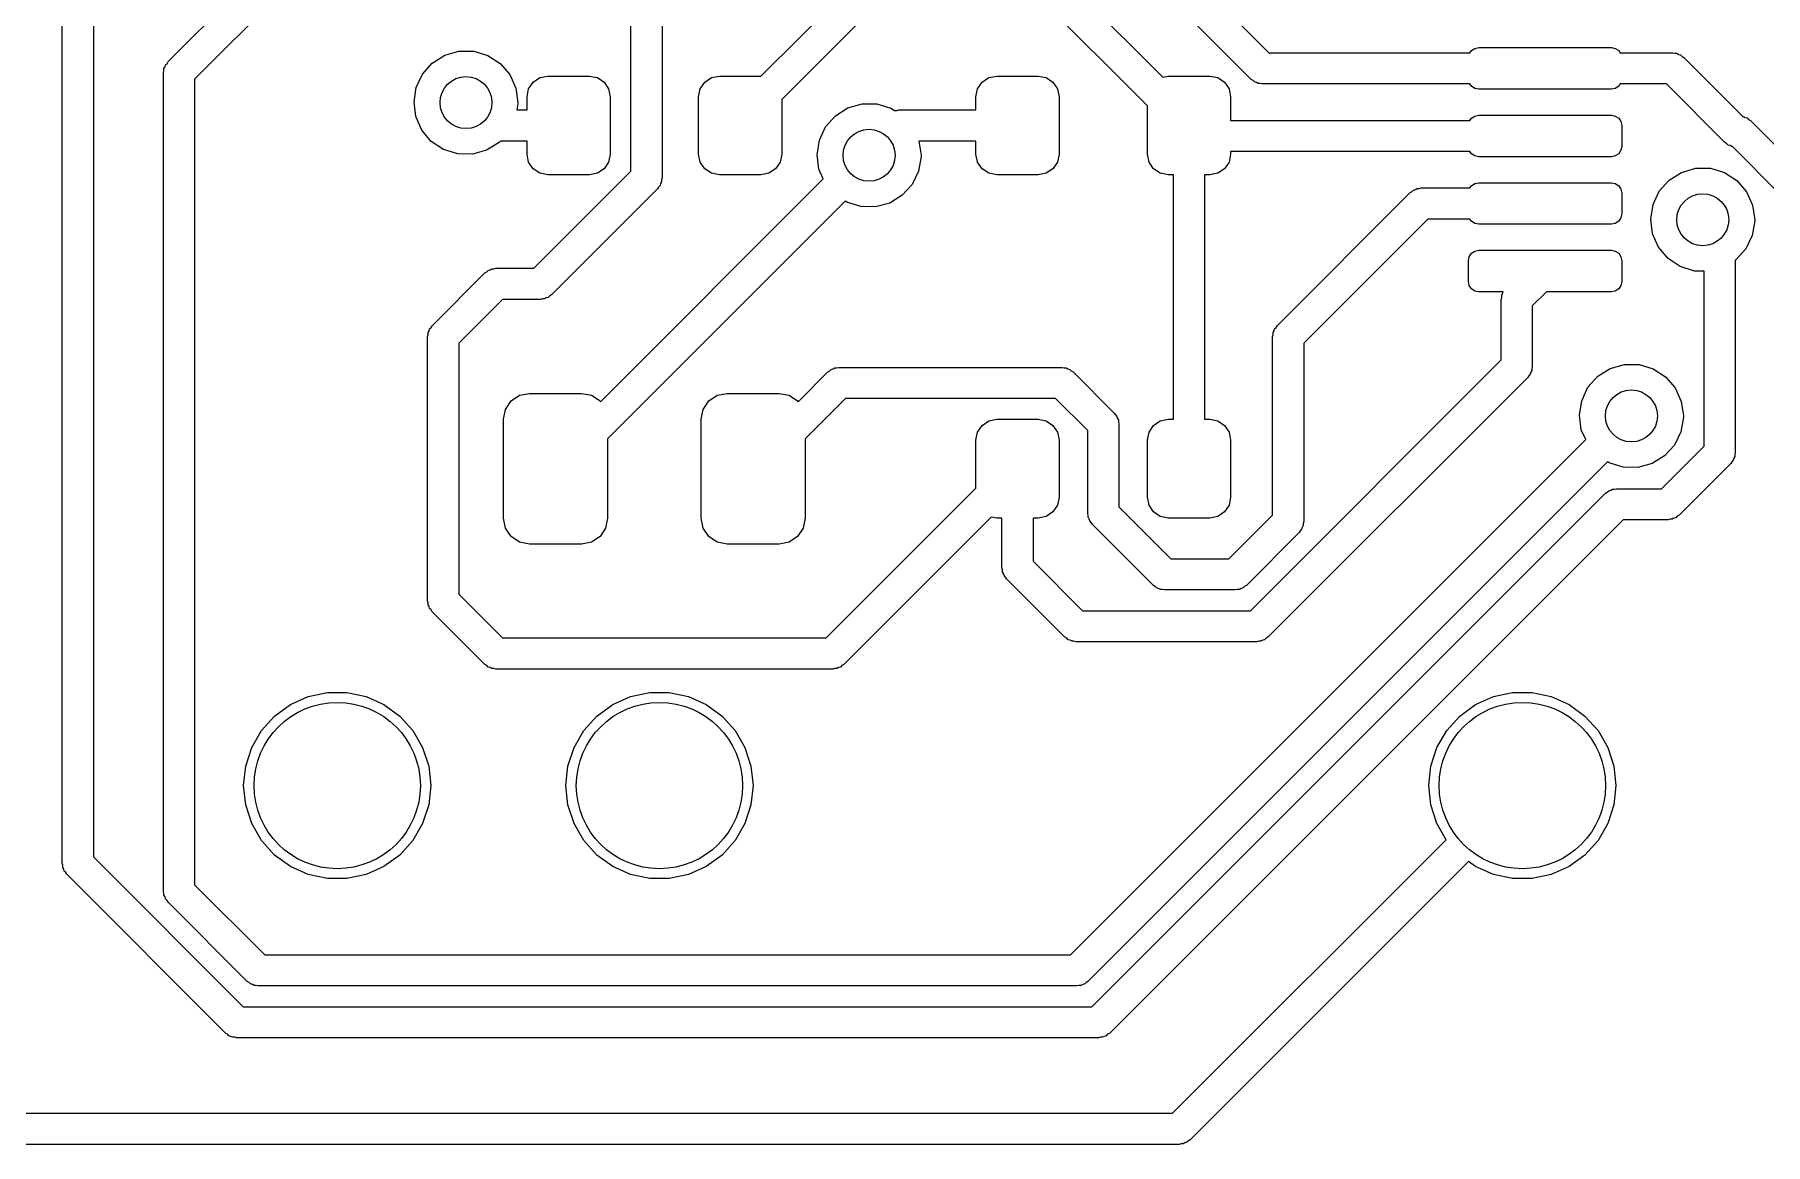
# Model space of a CAD drawing. Extents: x 123.2 to 169.8, y -142.4 to -48.3.
# Drawn here: x 137.04 to 153.69, y -142.39 to -131.71 of the extents above; entities that cross this region are included whole.
import ezdxf

# ---------------------------------------------------------------- set-up
doc = ezdxf.new("R2010")
doc.units = 0
doc.layers.add('BLACK', color=7, linetype='CONTINUOUS')

msp = doc.modelspace()

# ---------------------------------------------------------------- linework, layer by layer
at = {"layer": 'BLACK', "linetype": 'CONTINUOUS'}
for p, q in [((148.743, -132.145), (146.389, -129.791)), ((146.768, -129.746), (148.911, -131.889)), ((142.777, -133.029), (142.777, -129.969)), ((143.077, -129.907), (143.077, -133.091)), ((138.324, -131.974), (139.296, -131.002)), ((144.027, -132.113), (145.182, -130.958)), ((146.727, -130.958), (147.893, -132.123)), ((137.306, -139.686), (137.306, -131.022)), ((137.606, -131.084), (137.606, -139.624)), ((139.552, -131.17), (138.58, -132.142)), ((145.35, -131.214), (144.227, -132.337)), ((147.745, -132.4), (146.559, -131.214)), ((150.861, -131.868), (150.894, -131.847)), ((150.894, -131.847), (150.932, -131.839)), ((150.932, -131.839), (152.207, -131.839)), ((152.207, -131.839), (152.245, -131.847)), ((152.245, -131.847), (152.278, -131.868)), ((138.295, -132.024), (138.3, -132.005)), ((138.3, -132.005), (138.314, -131.991)), ((138.314, -131.991), (138.324, -131.974)), ((140.772, -132.094), (140.866, -131.988)), ((140.866, -131.988), (140.986, -131.912)), ((140.986, -131.912), (141.122, -131.873)), ((141.122, -131.873), (141.264, -131.874)), ((141.264, -131.874), (141.399, -131.914)), ((141.399, -131.914), (141.518, -131.992)), ((141.518, -131.992), (141.611, -132.099)), ((148.911, -131.889), (150.847, -131.889)), ((150.847, -131.889), (150.861, -131.868)), ((152.278, -131.868), (152.292, -131.889)), ((152.292, -131.889), (152.798, -131.889)), ((152.798, -131.889), (152.817, -131.894)), ((152.817, -131.894), (152.837, -131.894)), ((152.837, -131.894), (152.854, -131.904)), ((152.854, -131.904), (152.873, -131.909)), ((152.873, -131.909), (152.887, -131.923)), ((152.887, -131.923), (152.904, -131.933)), ((152.904, -131.933), (153.472, -132.501)), ((138.28, -132.08), (138.285, -132.061)), ((138.28, -139.954), (138.28, -132.08)), ((138.285, -132.041), (138.295, -132.024)), ((138.285, -132.061), (138.285, -132.041)), ((138.58, -132.142), (138.58, -139.892)), ((140.712, -132.222), (140.772, -132.094)), ((141.611, -132.099), (141.67, -132.228)), ((141.792, -132.236), (141.836, -132.172)), ((141.836, -132.172), (141.9, -132.128)), ((141.9, -132.128), (141.977, -132.113)), ((141.977, -132.113), (142.377, -132.113)), ((142.377, -132.113), (142.454, -132.128)), ((142.454, -132.128), (142.518, -132.172)), ((142.518, -132.172), (142.562, -132.236)), ((143.442, -132.236), (143.486, -132.172)), ((143.486, -132.172), (143.55, -132.128)), ((143.55, -132.128), (143.627, -132.113)), ((143.627, -132.113), (144.027, -132.113)), ((146.11, -132.236), (146.154, -132.172)), ((146.154, -132.172), (146.218, -132.128)), ((146.218, -132.128), (146.295, -132.113)), ((146.295, -132.113), (146.695, -132.113)), ((146.695, -132.113), (146.772, -132.128)), ((146.772, -132.128), (146.836, -132.172)), ((146.836, -132.172), (146.88, -132.236)), ((147.893, -132.123), (147.945, -132.113)), ((147.945, -132.113), (148.345, -132.113)), ((148.345, -132.113), (148.422, -132.128)), ((148.422, -132.128), (148.486, -132.172)), ((148.486, -132.172), (148.53, -132.236)), ((148.76, -132.155), (148.743, -132.145)), ((148.774, -132.169), (148.76, -132.155)), ((148.793, -132.174), (148.774, -132.169)), ((148.81, -132.184), (148.793, -132.174)), ((148.83, -132.184), (148.81, -132.184)), ((148.849, -132.189), (148.83, -132.184)), ((140.69, -132.362), (140.712, -132.222)), ((141.67, -132.228), (141.69, -132.368)), ((141.777, -132.313), (141.792, -132.236)), ((141.777, -132.438), (141.777, -132.313)), ((142.562, -132.236), (142.577, -132.313)), ((142.577, -132.313), (142.577, -132.863)), ((143.427, -132.313), (143.442, -132.236)), ((143.427, -132.863), (143.427, -132.313)), ((144.227, -132.337), (144.227, -132.863)), ((146.095, -132.313), (146.11, -132.236)), ((146.095, -132.438), (146.095, -132.313)), ((146.88, -132.236), (146.895, -132.313)), ((146.895, -132.313), (146.895, -132.863)), ((148.53, -132.236), (148.545, -132.313)), ((148.545, -132.313), (148.545, -132.539)), ((150.847, -132.189), (148.849, -132.189)), ((150.861, -132.21), (150.847, -132.189)), ((150.894, -132.231), (150.861, -132.21)), ((150.932, -132.239), (150.894, -132.231)), ((152.207, -132.239), (150.932, -132.239)), ((152.245, -132.231), (152.207, -132.239)), ((152.278, -132.21), (152.245, -132.231)), ((152.292, -132.189), (152.278, -132.21)), ((152.736, -132.189), (152.292, -132.189)), ((153.299, -132.752), (152.736, -132.189)), ((140.708, -132.503), (140.69, -132.362)), ((140.765, -132.633), (140.708, -132.503)), ((141.69, -132.381), (141.68, -132.438)), ((141.68, -132.438), (141.777, -132.438)), ((141.69, -132.368), (141.69, -132.381)), ((144.649, -132.6), (144.743, -132.494)), ((144.743, -132.494), (144.863, -132.419)), ((144.863, -132.419), (144.999, -132.38)), ((144.999, -132.38), (145.141, -132.38)), ((145.141, -132.38), (145.277, -132.421)), ((145.277, -132.421), (145.313, -132.444)), ((145.313, -132.444), (145.315, -132.443)), ((145.315, -132.443), (145.335, -132.443)), ((145.335, -132.443), (145.354, -132.438)), ((145.354, -132.438), (146.095, -132.438)), ((147.745, -132.863), (147.745, -132.4)), ((150.847, -132.539), (150.861, -132.518)), ((150.861, -132.518), (150.894, -132.497)), ((150.894, -132.497), (150.932, -132.489)), ((150.932, -132.489), (152.207, -132.489)), ((152.207, -132.489), (152.245, -132.497)), ((152.245, -132.497), (152.278, -132.518)), ((152.278, -132.518), (152.299, -132.551)), ((153.472, -132.501), (153.477, -132.501)), ((153.477, -132.501), (153.494, -132.511)), ((153.494, -132.511), (153.513, -132.516)), ((153.513, -132.516), (153.527, -132.53)), ((140.856, -132.741), (140.765, -132.633)), ((144.589, -132.729), (144.649, -132.6)), ((148.545, -132.539), (150.847, -132.539)), ((152.299, -132.551), (152.307, -132.589)), ((152.307, -132.589), (152.307, -132.789)), ((153.527, -132.53), (153.544, -132.54)), ((153.544, -132.54), (154.041, -133.037)), ((140.974, -132.82), (140.856, -132.741)), ((141.11, -132.862), (140.974, -132.82)), ((141.388, -132.827), (141.251, -132.864)), ((141.509, -132.753), (141.388, -132.827)), ((141.523, -132.738), (141.509, -132.753)), ((141.777, -132.738), (141.523, -132.738)), ((141.777, -132.863), (141.777, -132.738)), ((144.567, -132.869), (144.589, -132.729)), ((146.095, -132.738), (145.547, -132.738)), ((145.547, -132.738), (145.567, -132.875)), ((146.095, -132.863), (146.095, -132.738)), ((150.847, -132.839), (148.545, -132.839)), ((148.545, -132.839), (148.545, -132.863)), ((150.861, -132.86), (150.847, -132.839)), ((152.299, -132.827), (152.278, -132.86)), ((152.307, -132.789), (152.299, -132.827)), ((153.316, -132.762), (153.299, -132.752)), ((153.33, -132.776), (153.316, -132.762)), ((153.349, -132.781), (153.33, -132.776)), ((153.366, -132.791), (153.349, -132.781)), ((153.371, -132.791), (153.366, -132.791)), ((153.825, -133.245), (153.371, -132.791)), ((141.251, -132.864), (141.11, -132.862)), ((141.792, -132.94), (141.777, -132.863)), ((141.836, -133.004), (141.792, -132.94)), ((141.9, -133.048), (141.836, -133.004)), ((142.518, -133.004), (142.454, -133.048)), ((142.562, -132.94), (142.518, -133.004)), ((142.577, -132.863), (142.562, -132.94)), ((143.442, -132.94), (143.427, -132.863)), ((143.486, -133.004), (143.442, -132.94)), ((143.55, -133.048), (143.486, -133.004)), ((144.168, -133.004), (144.104, -133.048)), ((144.212, -132.94), (144.168, -133.004)), ((144.227, -132.863), (144.212, -132.94)), ((144.585, -133.009), (144.567, -132.869)), ((144.627, -133.103), (144.585, -133.009)), ((145.567, -132.887), (145.543, -133.027)), ((145.567, -132.875), (145.567, -132.887)), ((146.11, -132.94), (146.095, -132.863)), ((146.154, -133.004), (146.11, -132.94)), ((146.218, -133.048), (146.154, -133.004)), ((146.836, -133.004), (146.772, -133.048)), ((146.88, -132.94), (146.836, -133.004)), ((146.895, -132.863), (146.88, -132.94)), ((147.76, -132.94), (147.745, -132.863)), ((147.804, -133.004), (147.76, -132.94)), ((147.868, -133.048), (147.804, -133.004)), ((148.486, -133.004), (148.422, -133.048)), ((148.53, -132.94), (148.486, -133.004)), ((148.545, -132.863), (148.53, -132.94)), ((150.894, -132.881), (150.861, -132.86)), ((150.932, -132.889), (150.894, -132.881)), ((152.207, -132.889), (150.932, -132.889)), ((152.245, -132.881), (152.207, -132.889)), ((152.278, -132.86), (152.245, -132.881)), ((152.882, -133.039), (153.018, -133)), ((153.018, -133), (153.16, -133)), ((153.16, -133), (153.295, -133.041)), ((141.844, -133.962), (142.777, -133.029)), ((141.977, -133.063), (141.9, -133.048)), ((142.377, -133.063), (141.977, -133.063)), ((142.454, -133.048), (142.377, -133.063)), ((142.484, -135.246), (144.627, -133.103)), ((143.043, -133.18), (143.033, -133.197)), ((143.057, -133.166), (143.043, -133.18)), ((143.062, -133.147), (143.057, -133.166)), ((143.072, -133.13), (143.062, -133.147)), ((143.077, -133.091), (143.072, -133.11)), ((143.072, -133.11), (143.072, -133.13)), ((143.627, -133.063), (143.55, -133.048)), ((144.027, -133.063), (143.627, -133.063)), ((144.104, -133.048), (144.027, -133.063)), ((145.482, -133.155), (145.386, -133.26)), ((145.543, -133.027), (145.482, -133.155)), ((146.295, -133.063), (146.218, -133.048)), ((146.695, -133.063), (146.295, -133.063)), ((146.772, -133.048), (146.695, -133.063)), ((147.945, -133.063), (147.868, -133.048)), ((147.995, -133.063), (147.945, -133.063)), ((147.995, -135.415), (147.995, -133.063)), ((148.345, -133.063), (148.295, -133.063)), ((148.295, -133.063), (148.295, -135.415)), ((148.422, -133.048), (148.345, -133.063)), ((150.847, -133.189), (150.861, -133.168)), ((150.861, -133.168), (150.894, -133.147)), ((150.894, -133.147), (150.932, -133.139)), ((150.932, -133.139), (152.207, -133.139)), ((152.207, -133.139), (152.245, -133.147)), ((152.245, -133.147), (152.278, -133.168)), ((152.278, -133.168), (152.299, -133.201)), ((152.668, -133.22), (152.762, -133.114)), ((152.762, -133.114), (152.882, -133.039)), ((153.295, -133.041), (153.414, -133.118)), ((153.414, -133.118), (153.507, -133.226)), ((143.033, -133.197), (142.012, -134.218)), ((144.837, -133.317), (142.552, -135.602)), ((144.852, -133.326), (144.837, -133.317)), ((144.987, -133.369), (144.852, -133.326)), ((145.266, -133.334), (145.129, -133.371)), ((145.386, -133.26), (145.266, -133.334)), ((148.992, -134.514), (150.273, -133.233)), ((150.273, -133.233), (150.29, -133.223)), ((150.29, -133.223), (150.304, -133.209)), ((150.304, -133.209), (150.323, -133.204)), ((150.323, -133.204), (150.34, -133.194)), ((150.34, -133.194), (150.36, -133.194)), ((150.36, -133.194), (150.379, -133.189)), ((150.379, -133.189), (150.847, -133.189)), ((152.299, -133.201), (152.307, -133.239)), ((152.307, -133.239), (152.307, -133.439)), ((152.586, -133.489), (152.608, -133.349)), ((152.608, -133.349), (152.668, -133.22)), ((153.507, -133.226), (153.566, -133.355)), ((145.129, -133.371), (144.987, -133.369)), ((150.441, -133.489), (149.248, -134.682)), ((150.847, -133.489), (150.441, -133.489)), ((150.861, -133.51), (150.847, -133.489)), ((150.894, -133.531), (150.861, -133.51)), ((152.278, -133.51), (152.245, -133.531)), ((152.299, -133.477), (152.278, -133.51)), ((152.307, -133.439), (152.299, -133.477)), ((152.604, -133.629), (152.586, -133.489)), ((153.586, -133.507), (153.562, -133.647)), ((153.566, -133.355), (153.586, -133.495)), ((153.586, -133.495), (153.586, -133.507)), ((150.932, -133.539), (150.894, -133.531)), ((152.207, -133.539), (150.932, -133.539)), ((152.245, -133.531), (152.207, -133.539)), ((152.661, -133.759), (152.604, -133.629)), ((153.562, -133.647), (153.5, -133.775)), ((150.84, -133.851), (150.861, -133.818)), ((150.861, -133.818), (150.894, -133.797)), ((150.894, -133.797), (150.932, -133.789)), ((150.932, -133.789), (152.207, -133.789)), ((152.207, -133.789), (152.245, -133.797)), ((152.245, -133.797), (152.278, -133.818)), ((152.278, -133.818), (152.299, -133.851)), ((152.752, -133.868), (152.661, -133.759)), ((153.5, -133.775), (153.405, -133.88)), ((140.864, -134.514), (141.372, -134.006)), ((141.372, -134.006), (141.389, -133.996)), ((141.389, -133.996), (141.403, -133.982)), ((141.403, -133.982), (141.422, -133.977)), ((141.422, -133.977), (141.439, -133.967)), ((141.439, -133.967), (141.459, -133.967)), ((141.459, -133.967), (141.478, -133.962)), ((141.478, -133.962), (141.844, -133.962)), ((150.832, -133.889), (150.84, -133.851)), ((150.832, -134.089), (150.832, -133.889)), ((152.299, -133.851), (152.307, -133.889)), ((152.307, -133.889), (152.307, -134.089)), ((152.87, -133.946), (152.752, -133.868)), ((153.006, -133.989), (152.87, -133.946)), ((153.1, -133.99), (153.006, -133.989)), ((153.1, -135.672), (153.1, -133.99)), ((153.405, -133.88), (153.399, -133.883)), ((153.399, -133.883), (153.399, -135.734)), ((150.84, -134.127), (150.832, -134.089)), ((150.861, -134.16), (150.84, -134.127)), ((150.894, -134.181), (150.861, -134.16)), ((150.932, -134.189), (150.894, -134.181)), ((152.245, -134.181), (152.207, -134.189)), ((152.278, -134.16), (152.245, -134.181)), ((152.299, -134.127), (152.278, -134.16)), ((152.307, -134.089), (152.299, -134.127)), ((141.54, -134.262), (141.12, -134.682)), ((141.906, -134.262), (141.54, -134.262)), ((141.925, -134.257), (141.906, -134.262)), ((141.945, -134.257), (141.925, -134.257)), ((141.962, -134.247), (141.945, -134.257)), ((141.981, -134.242), (141.962, -134.247)), ((141.995, -134.228), (141.981, -134.242)), ((142.012, -134.218), (141.995, -134.228)), ((151.166, -134.189), (150.932, -134.189)), ((151.147, -134.262), (151.152, -134.243)), ((151.147, -134.844), (151.147, -134.262)), ((151.152, -134.223), (151.161, -134.206)), ((151.152, -134.243), (151.152, -134.223)), ((151.161, -134.206), (151.166, -134.189)), ((151.582, -134.189), (151.446, -134.324)), ((151.446, -134.324), (151.446, -134.906)), ((152.207, -134.189), (151.582, -134.189)), ((140.854, -134.531), (140.864, -134.514)), ((148.982, -134.531), (148.992, -134.514)), ((140.82, -134.62), (140.825, -134.601)), ((140.82, -137.16), (140.82, -134.62)), ((140.825, -134.581), (140.835, -134.564)), ((140.825, -134.601), (140.825, -134.581)), ((140.835, -134.564), (140.84, -134.545)), ((140.84, -134.545), (140.854, -134.531)), ((141.12, -134.682), (141.12, -137.098)), ((148.948, -134.62), (148.953, -134.601)), ((148.948, -136.336), (148.948, -134.62)), ((148.953, -134.581), (148.963, -134.564)), ((148.953, -134.601), (148.953, -134.581)), ((148.963, -134.564), (148.968, -134.545)), ((148.968, -134.545), (148.982, -134.531)), ((149.248, -134.682), (149.248, -136.398)), ((148.735, -137.256), (151.147, -134.844)), ((144.384, -135.246), (144.671, -134.959)), ((144.671, -134.959), (144.688, -134.949)), ((144.688, -134.949), (144.702, -134.935)), ((144.702, -134.935), (144.721, -134.93)), ((144.721, -134.93), (144.738, -134.92)), ((144.738, -134.92), (144.758, -134.92)), ((144.758, -134.92), (144.777, -134.915)), ((144.777, -134.915), (146.923, -134.915)), ((146.923, -134.915), (146.942, -134.92)), ((146.942, -134.92), (146.962, -134.92)), ((146.962, -134.92), (146.979, -134.93)), ((146.979, -134.93), (146.998, -134.935)), ((146.998, -134.935), (147.012, -134.949)), ((147.012, -134.949), (147.029, -134.959)), ((147.029, -134.959), (147.426, -135.356)), ((151.403, -135.012), (148.903, -137.512)), ((151.412, -134.995), (151.403, -135.012)), ((151.426, -134.981), (151.412, -134.995)), ((151.432, -134.962), (151.426, -134.981)), ((151.441, -134.945), (151.432, -134.962)), ((151.446, -134.906), (151.441, -134.925)), ((151.441, -134.925), (151.441, -134.945)), ((151.982, -135.107), (152.076, -135.001)), ((152.076, -135.001), (152.196, -134.926)), ((152.196, -134.926), (152.332, -134.887)), ((152.332, -134.887), (152.474, -134.887)), ((152.474, -134.887), (152.61, -134.928)), ((152.61, -134.928), (152.729, -135.005)), ((152.729, -135.005), (152.821, -135.113)), ((141.706, -135.184), (141.802, -135.165)), ((141.802, -135.165), (142.302, -135.165)), ((142.302, -135.165), (142.398, -135.184)), ((143.606, -135.184), (143.702, -135.165)), ((143.702, -135.165), (144.202, -135.165)), ((144.202, -135.165), (144.298, -135.184)), ((151.922, -135.236), (151.982, -135.107)), ((152.821, -135.113), (152.88, -135.242)), ((141.552, -135.415), (141.571, -135.319)), ((141.571, -135.319), (141.625, -135.238)), ((141.625, -135.238), (141.706, -135.184)), ((142.398, -135.184), (142.479, -135.238)), ((142.479, -135.238), (142.484, -135.246)), ((143.452, -135.415), (143.471, -135.319)), ((143.471, -135.319), (143.525, -135.238)), ((143.525, -135.238), (143.606, -135.184)), ((144.298, -135.184), (144.379, -135.238)), ((144.379, -135.238), (144.384, -135.246)), ((144.839, -135.215), (144.452, -135.602)), ((146.861, -135.215), (144.839, -135.215)), ((147.17, -135.524), (146.861, -135.215)), ((151.9, -135.376), (151.922, -135.236)), ((152.88, -135.242), (152.9, -135.382)), ((141.552, -136.365), (141.552, -135.415)), ((143.452, -136.365), (143.452, -135.415)), ((146.11, -135.538), (146.154, -135.474)), ((146.154, -135.474), (146.218, -135.43)), ((146.218, -135.43), (146.295, -135.415)), ((146.295, -135.415), (146.695, -135.415)), ((146.695, -135.415), (146.772, -135.43)), ((146.772, -135.43), (146.836, -135.474)), ((146.836, -135.474), (146.88, -135.538)), ((147.426, -135.356), (147.436, -135.373)), ((147.436, -135.373), (147.45, -135.387)), ((147.45, -135.387), (147.455, -135.406)), ((147.455, -135.406), (147.465, -135.423)), ((147.465, -135.423), (147.465, -135.443)), ((147.465, -135.443), (147.47, -135.462)), ((147.47, -135.462), (147.47, -136.256)), ((147.76, -135.538), (147.804, -135.474)), ((147.804, -135.474), (147.868, -135.43)), ((147.868, -135.43), (147.945, -135.415)), ((147.945, -135.415), (147.995, -135.415)), ((148.295, -135.415), (148.345, -135.415)), ((148.345, -135.415), (148.422, -135.43)), ((148.422, -135.43), (148.486, -135.474)), ((148.486, -135.474), (148.53, -135.538)), ((151.918, -135.516), (151.9, -135.376)), ((152.9, -135.394), (152.876, -135.534)), ((152.9, -135.382), (152.9, -135.394)), ((142.552, -135.602), (142.552, -136.365)), ((144.452, -135.602), (144.452, -136.365)), ((146.095, -135.615), (146.11, -135.538)), ((146.095, -136.078), (146.095, -135.615)), ((146.88, -135.538), (146.895, -135.615)), ((146.895, -135.615), (146.895, -136.165)), ((147.004, -140.566), (151.96, -135.61)), ((147.17, -136.318), (147.17, -135.524)), ((147.745, -135.615), (147.76, -135.538)), ((147.745, -136.165), (147.745, -135.615)), ((148.53, -135.538), (148.545, -135.615)), ((148.545, -135.615), (148.545, -136.165)), ((151.96, -135.61), (151.918, -135.516)), ((152.69, -136.082), (153.1, -135.672)), ((152.815, -135.662), (152.719, -135.767)), ((152.876, -135.534), (152.815, -135.662)), ((152.17, -135.824), (147.172, -140.822)), ((152.185, -135.833), (152.17, -135.824)), ((152.32, -135.876), (152.185, -135.833)), ((152.599, -135.841), (152.462, -135.878)), ((152.719, -135.767), (152.599, -135.841)), ((153.356, -135.84), (152.858, -136.338)), ((153.365, -135.823), (153.356, -135.84)), ((153.379, -135.809), (153.365, -135.823)), ((153.385, -135.79), (153.379, -135.809)), ((153.394, -135.773), (153.385, -135.79)), ((153.399, -135.734), (153.394, -135.753)), ((153.394, -135.753), (153.394, -135.773)), ((152.462, -135.878), (152.32, -135.876)), ((144.655, -137.518), (146.095, -136.078)), ((146.895, -136.165), (146.88, -136.242)), ((147.211, -141.066), (152.151, -136.125)), ((147.76, -136.242), (147.745, -136.165)), ((148.545, -136.165), (148.53, -136.242)), ((152.151, -136.125), (152.168, -136.116)), ((152.168, -136.116), (152.182, -136.102)), ((152.182, -136.102), (152.201, -136.096)), ((152.201, -136.096), (152.218, -136.087)), ((152.218, -136.087), (152.238, -136.087)), ((152.238, -136.087), (152.257, -136.082)), ((152.257, -136.082), (152.69, -136.082)), ((146.836, -136.306), (146.772, -136.35)), ((146.88, -136.242), (146.836, -136.306)), ((147.175, -136.337), (147.17, -136.318)), ((147.175, -136.357), (147.175, -136.337)), ((147.47, -136.256), (147.97, -136.756)), ((147.804, -136.306), (147.76, -136.242)), ((147.868, -136.35), (147.804, -136.306)), ((148.486, -136.306), (148.422, -136.35)), ((148.53, -136.242), (148.486, -136.306)), ((148.528, -136.756), (148.948, -136.336)), ((152.841, -136.347), (152.827, -136.361)), ((152.858, -136.338), (152.841, -136.347)), ((141.571, -136.461), (141.552, -136.365)), ((141.625, -136.542), (141.571, -136.461)), ((142.533, -136.461), (142.479, -136.542)), ((142.552, -136.365), (142.533, -136.461)), ((143.471, -136.461), (143.452, -136.365)), ((143.525, -136.542), (143.471, -136.461)), ((144.433, -136.461), (144.379, -136.542)), ((144.452, -136.365), (144.433, -136.461)), ((146.243, -136.355), (144.823, -137.774)), ((146.295, -136.365), (146.243, -136.355)), ((146.345, -136.365), (146.295, -136.365)), ((146.345, -136.843), (146.345, -136.365)), ((146.695, -136.365), (146.645, -136.365)), ((146.645, -136.365), (146.645, -136.781)), ((146.772, -136.35), (146.695, -136.365)), ((147.185, -136.374), (147.175, -136.357)), ((147.19, -136.393), (147.185, -136.374)), ((147.204, -136.407), (147.19, -136.393)), ((147.214, -136.424), (147.204, -136.407)), ((147.802, -137.012), (147.214, -136.424)), ((152.319, -136.381), (147.379, -141.322)), ((147.945, -136.365), (147.868, -136.35)), ((148.345, -136.365), (147.945, -136.365)), ((148.422, -136.35), (148.345, -136.365)), ((149.204, -136.504), (148.696, -137.012)), ((149.214, -136.487), (149.204, -136.504)), ((149.228, -136.473), (149.214, -136.487)), ((149.233, -136.454), (149.228, -136.473)), ((149.243, -136.437), (149.233, -136.454)), ((149.248, -136.398), (149.243, -136.417)), ((149.243, -136.417), (149.243, -136.437)), ((152.752, -136.381), (152.319, -136.381)), ((152.771, -136.376), (152.752, -136.381)), ((152.791, -136.376), (152.771, -136.376)), ((152.808, -136.367), (152.791, -136.376)), ((152.827, -136.361), (152.808, -136.367)), ((141.706, -136.596), (141.625, -136.542)), ((141.802, -136.615), (141.706, -136.596)), ((142.302, -136.615), (141.802, -136.615)), ((142.398, -136.596), (142.302, -136.615)), ((142.479, -136.542), (142.398, -136.596)), ((143.606, -136.596), (143.525, -136.542)), ((143.702, -136.615), (143.606, -136.596)), ((144.202, -136.615), (143.702, -136.615)), ((144.298, -136.596), (144.202, -136.615)), ((144.379, -136.542), (144.298, -136.596)), ((146.35, -136.862), (146.345, -136.843)), ((146.645, -136.781), (147.12, -137.256)), ((147.97, -136.756), (148.528, -136.756)), ((146.35, -136.882), (146.35, -136.862)), ((146.36, -136.899), (146.35, -136.882)), ((146.365, -136.918), (146.36, -136.899)), ((146.379, -136.932), (146.365, -136.918)), ((146.389, -136.949), (146.379, -136.932)), ((146.951, -137.512), (146.389, -136.949)), ((147.819, -137.022), (147.802, -137.012)), ((148.696, -137.012), (148.679, -137.022)), ((140.825, -137.179), (140.82, -137.16)), ((140.825, -137.199), (140.825, -137.179)), ((141.12, -137.098), (141.54, -137.518)), ((147.833, -137.036), (147.819, -137.022)), ((147.852, -137.041), (147.833, -137.036)), ((147.869, -137.051), (147.852, -137.041)), ((147.889, -137.051), (147.869, -137.051)), ((147.908, -137.056), (147.889, -137.051)), ((148.59, -137.056), (147.908, -137.056)), ((148.609, -137.051), (148.59, -137.056)), ((148.629, -137.051), (148.609, -137.051)), ((148.646, -137.041), (148.629, -137.051)), ((148.665, -137.036), (148.646, -137.041)), ((148.679, -137.022), (148.665, -137.036)), ((140.835, -137.216), (140.825, -137.199)), ((140.84, -137.235), (140.835, -137.216)), ((140.854, -137.249), (140.84, -137.235)), ((140.864, -137.266), (140.854, -137.249)), ((141.372, -137.774), (140.864, -137.266)), ((147.12, -137.256), (148.735, -137.256)), ((146.969, -137.521), (146.951, -137.512)), ((148.903, -137.512), (148.886, -137.521)), ((141.54, -137.518), (144.655, -137.518)), ((146.983, -137.535), (146.969, -137.521)), ((147.002, -137.541), (146.983, -137.535)), ((147.019, -137.55), (147.002, -137.541)), ((147.038, -137.55), (147.019, -137.55)), ((147.058, -137.556), (147.038, -137.55)), ((148.797, -137.556), (147.058, -137.556)), ((148.816, -137.55), (148.797, -137.556)), ((148.836, -137.55), (148.816, -137.55)), ((148.853, -137.541), (148.836, -137.55)), ((148.872, -137.535), (148.853, -137.541)), ((148.886, -137.521), (148.872, -137.535)), ((141.389, -137.784), (141.372, -137.774)), ((141.403, -137.798), (141.389, -137.784)), ((141.422, -137.803), (141.403, -137.798)), ((141.439, -137.813), (141.422, -137.803)), ((141.459, -137.813), (141.439, -137.813)), ((141.478, -137.818), (141.459, -137.813)), ((144.717, -137.818), (141.478, -137.818)), ((144.736, -137.813), (144.717, -137.818)), ((144.756, -137.813), (144.736, -137.813)), ((144.773, -137.803), (144.756, -137.813)), ((144.792, -137.798), (144.773, -137.803)), ((144.806, -137.784), (144.792, -137.798)), ((144.823, -137.774), (144.806, -137.784)), ((139.349, -138.269), (139.501, -138.159)), ((139.501, -138.159), (139.673, -138.082)), ((139.673, -138.082), (139.857, -138.043)), ((139.857, -138.043), (140.045, -138.043)), ((140.045, -138.043), (140.229, -138.082)), ((140.229, -138.082), (140.401, -138.159)), ((140.401, -138.159), (140.553, -138.269)), ((142.449, -138.269), (142.601, -138.159)), ((142.601, -138.159), (142.773, -138.082)), ((142.773, -138.082), (142.957, -138.043)), ((142.957, -138.043), (143.145, -138.043)), ((143.145, -138.043), (143.329, -138.082)), ((143.329, -138.082), (143.501, -138.159)), ((143.501, -138.159), (143.653, -138.269)), ((150.749, -138.269), (150.901, -138.159)), ((150.901, -138.159), (151.073, -138.082)), ((151.073, -138.082), (151.257, -138.043)), ((151.257, -138.043), (151.445, -138.043)), ((151.445, -138.043), (151.629, -138.082)), ((151.629, -138.082), (151.801, -138.159)), ((151.801, -138.159), (151.953, -138.269)), ((139.223, -138.409), (139.349, -138.269)), ((140.553, -138.269), (140.679, -138.409)), ((142.323, -138.409), (142.449, -138.269)), ((143.653, -138.269), (143.779, -138.409)), ((150.623, -138.409), (150.749, -138.269)), ((151.953, -138.269), (152.079, -138.409)), ((139.129, -138.572), (139.223, -138.409)), ((140.679, -138.409), (140.773, -138.572)), ((142.229, -138.572), (142.323, -138.409)), ((143.779, -138.409), (143.873, -138.572)), ((150.529, -138.572), (150.623, -138.409)), ((152.079, -138.409), (152.173, -138.572)), ((139.071, -138.751), (139.129, -138.572)), ((140.773, -138.572), (140.831, -138.751)), ((142.171, -138.751), (142.229, -138.572)), ((143.873, -138.572), (143.931, -138.751)), ((150.471, -138.751), (150.529, -138.572)), ((152.173, -138.572), (152.231, -138.751)), ((139.051, -138.938), (139.071, -138.751)), ((140.831, -138.751), (140.851, -138.938)), ((142.151, -138.938), (142.171, -138.751)), ((143.931, -138.751), (143.951, -138.938)), ((150.451, -138.938), (150.471, -138.751)), ((152.231, -138.751), (152.251, -138.938)), ((139.071, -139.125), (139.051, -138.938)), ((140.851, -138.938), (140.831, -139.125)), ((142.171, -139.125), (142.151, -138.938)), ((143.951, -138.938), (143.931, -139.125)), ((150.471, -139.125), (150.451, -138.938)), ((152.251, -138.938), (152.231, -139.125)), ((139.129, -139.304), (139.071, -139.125)), ((140.831, -139.125), (140.773, -139.304)), ((142.229, -139.304), (142.171, -139.125)), ((143.931, -139.125), (143.873, -139.304)), ((150.529, -139.304), (150.471, -139.125)), ((152.231, -139.125), (152.173, -139.304)), ((139.223, -139.467), (139.129, -139.304)), ((140.773, -139.304), (140.679, -139.467)), ((142.323, -139.467), (142.229, -139.304)), ((143.873, -139.304), (143.779, -139.467)), ((150.618, -139.459), (150.529, -139.304)), ((152.173, -139.304), (152.079, -139.467)), ((139.349, -139.607), (139.223, -139.467)), ((140.679, -139.467), (140.553, -139.607)), ((142.449, -139.607), (142.323, -139.467)), ((143.779, -139.467), (143.653, -139.607)), ((147.987, -142.09), (150.618, -139.459)), ((152.079, -139.467), (151.953, -139.607)), ((137.606, -139.624), (139.047, -141.066)), ((139.501, -139.717), (139.349, -139.607)), ((140.553, -139.607), (140.401, -139.717)), ((142.601, -139.717), (142.449, -139.607)), ((143.653, -139.607), (143.501, -139.717)), ((150.833, -139.668), (148.155, -142.346)), ((150.901, -139.717), (150.833, -139.668)), ((151.953, -139.607), (151.801, -139.717)), ((137.311, -139.705), (137.306, -139.686)), ((137.311, -139.725), (137.311, -139.705)), ((137.321, -139.742), (137.311, -139.725)), ((137.326, -139.761), (137.321, -139.742)), ((137.34, -139.775), (137.326, -139.761)), ((137.35, -139.792), (137.34, -139.775)), ((138.879, -141.322), (137.35, -139.792)), ((139.673, -139.794), (139.501, -139.717)), ((139.857, -139.833), (139.673, -139.794)), ((140.045, -139.833), (139.857, -139.833)), ((140.229, -139.794), (140.045, -139.833)), ((140.401, -139.717), (140.229, -139.794)), ((142.773, -139.794), (142.601, -139.717)), ((142.957, -139.833), (142.773, -139.794)), ((143.145, -139.833), (142.957, -139.833)), ((143.329, -139.794), (143.145, -139.833)), ((143.501, -139.717), (143.329, -139.794)), ((151.073, -139.794), (150.901, -139.717)), ((151.257, -139.833), (151.073, -139.794)), ((151.445, -139.833), (151.257, -139.833)), ((151.629, -139.794), (151.445, -139.833)), ((151.801, -139.717), (151.629, -139.794)), ((138.285, -139.973), (138.28, -139.954)), ((138.285, -139.993), (138.285, -139.973)), ((138.295, -140.01), (138.285, -139.993)), ((138.58, -139.892), (139.254, -140.566)), ((138.3, -140.029), (138.295, -140.01)), ((138.314, -140.043), (138.3, -140.029)), ((138.324, -140.06), (138.314, -140.043)), ((139.086, -140.822), (138.324, -140.06)), ((139.254, -140.566), (147.004, -140.566)), ((139.103, -140.832), (139.086, -140.822)), ((139.117, -140.846), (139.103, -140.832)), ((147.155, -140.832), (147.141, -140.846)), ((147.172, -140.822), (147.155, -140.832)), ((139.136, -140.851), (139.117, -140.846)), ((139.153, -140.861), (139.136, -140.851)), ((139.173, -140.861), (139.153, -140.861)), ((139.192, -140.866), (139.173, -140.861)), ((147.066, -140.866), (139.192, -140.866)), ((147.085, -140.861), (147.066, -140.866)), ((147.105, -140.861), (147.085, -140.861)), ((147.122, -140.851), (147.105, -140.861)), ((147.141, -140.846), (147.122, -140.851)), ((139.047, -141.066), (147.211, -141.066)), ((138.896, -141.331), (138.879, -141.322)), ((138.91, -141.345), (138.896, -141.331)), ((147.362, -141.331), (147.348, -141.345)), ((147.379, -141.322), (147.362, -141.331)), ((138.929, -141.351), (138.91, -141.345)), ((138.946, -141.36), (138.929, -141.351)), ((138.966, -141.36), (138.946, -141.36)), ((138.985, -141.366), (138.966, -141.36)), ((147.273, -141.366), (138.985, -141.366)), ((147.292, -141.36), (147.273, -141.366)), ((147.312, -141.36), (147.292, -141.36)), ((147.329, -141.351), (147.312, -141.36)), ((147.348, -141.345), (147.329, -141.351)), ((127.316, -142.09), (147.987, -142.09)), ((148.049, -142.39), (127.254, -142.39)), ((148.068, -142.385), (148.049, -142.39)), ((148.088, -142.385), (148.068, -142.385)), ((148.105, -142.375), (148.088, -142.385)), ((148.124, -142.37), (148.105, -142.375)), ((148.138, -142.356), (148.124, -142.37)), ((148.155, -142.346), (148.138, -142.356))]:
    msp.add_line(p, q, dxfattribs=at)
at = {"layer": 'BLACK'}
for centre, radius in [((141.19, -132.368), 0.25), ((145.067, -132.875), 0.25), ((153.086, -133.495), 0.25), ((152.4, -135.382), 0.25), ((139.951, -138.938), 0.8), ((143.051, -138.938), 0.8), ((151.351, -138.938), 0.8)]:
    msp.add_circle(centre, radius, dxfattribs=at)

doc.saveas('drawing.dxf')
